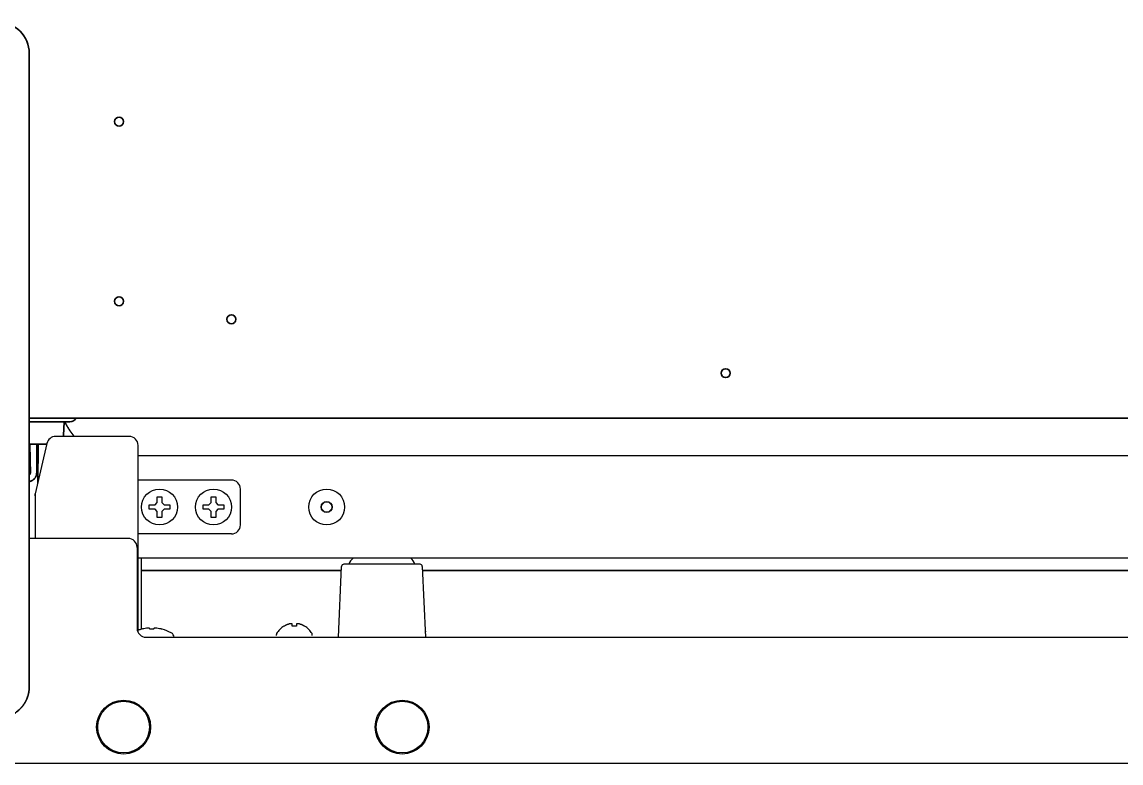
# Model space of a CAD drawing. Extents: x 6327 to 10269, y -393 to 3204.
# Drawn here: x 8476.4 to 8721.1, y 238.8 to 403.8 of the extents above; entities that cross this region are included whole.
import ezdxf

# ---------------------------------------------------------------- set-up
doc = ezdxf.new("R2010")
doc.units = 0
doc.header["$LTSCALE"] = 5
doc.layers.add('1', color=7, linetype='CONTINUOUS', true_color=0xffffff)
doc.layers.add('GEOM', color=7, linetype='CONTINUOUS')

msp = doc.modelspace()

# ---------------------------------------------------------------- linework, layer by layer
at = {"layer": '1', "color": 7, "linetype": 'Continuous', "lineweight": 35}
for p, q in [((8478.07, 316.65), (8478.07, 396.83)), ((8478.07, 316.65), (8478.07, 312.69)), ((9175.57, 315.63), (8478.08, 315.63)), ((8480.07, 314.83), (8478.07, 314.83)), ((8487.07, 314.83), (8480.07, 314.83)), ((8485.72, 311.76), (8485.82, 314.83)), ((8478.07, 312.62), (8478.07, 255.82)), ((8478.72, 309.83), (8478.07, 309.83)), ((8481.96, 309.83), (8478.72, 309.83)), ((8479.78, 309.83), (8479.72, 303.45)), ((8479.95, 301.15), (8480.03, 309.83)), ((8503.08, 281.67), (8547.55, 281.67)), ((8565.59, 281.67), (9040.55, 281.67))]:
    msp.add_line(p, q, dxfattribs=at)
for centre in [(8498.07, 381.63), (8498.07, 341.63), (8523.07, 337.63), (8633.07, 325.63)]:
    msp.add_circle(centre, 1, dxfattribs=at)
for centre, radius, start, end in [((8487.07, 316.63), 1.8, 270, 326.2501), ((8483.72, 311.83), 2, 351.8012, 358)]:
    msp.add_arc(centre, radius, start, end, dxfattribs=at)
for centre, major_axis, ratio, start_param, end_param in [((8471.07, 396.82), (4.95, 4.95), 0.999391, 5.498168, 7.068203), ((8478.74, 312.62), (-0.03, 2), 0.333401, 1.531547, 1.548987), ((8478.74, 312.62), (0, 2), 0.333484, 1.553351, 1.570796), ((8475.82, 85.89), (2, 228.93), 0.008731, 5.966889, 6.073879), ((8477.72, 303.45), (-0.622, 0), 0.999962, 2.17503, 3.159537)]:
    msp.add_ellipse(centre, major_axis=major_axis, ratio=ratio, start_param=start_param, end_param=end_param, dxfattribs=at)
msp.add_rational_spline([(8485.95, 314.82), (8486.4, 313.95), (8486.9, 313.11), (8487.47, 312.3), (8488.1, 311.54)], [0.540428244463, 0.537429873237, 0.535499569318, 0.534637332705, 0.534843163399], degree=4, dxfattribs=at)
for points, knots in [([(8479.72, 303.45), (8479.72, 303.45), (8479.72, 303.45), (8479.72, 303.45), (8479.72, 303.45), (8479.72, 303.45), (8479.72, 303.45), (8479.72, 303.45), (8479.72, 303.45), (8479.72, 303.45), (8479.72, 303.45), (8479.72, 303.44), (8479.72, 303.44), (8479.72, 303.43), (8479.72, 303.43), (8479.72, 303.41), (8479.72, 303.4), (8479.72, 303.37), (8479.72, 303.35), (8479.71, 303.29), (8479.71, 303.25), (8479.7, 303.17), (8479.69, 303.13), (8479.68, 303.06), (8479.66, 302.98), (8479.64, 302.9), (8479.62, 302.84), (8479.61, 302.83), (8479.6, 302.79), (8479.59, 302.77), (8479.56, 302.68), (8479.49, 302.53), (8479.41, 302.4), (8479.34, 302.3), (8479.32, 302.27), (8479.27, 302.21), (8479.24, 302.17), (8479.16, 302.09), (8479.05, 301.97), (8478.91, 301.86), (8478.83, 301.81), (8478.8, 301.79), (8478.78, 301.78), (8478.73, 301.74), (8478.7, 301.72), (8478.59, 301.67), (8478.45, 301.6), (8478.3, 301.55), (8478.2, 301.53), (8478.18, 301.52), (8478.14, 301.52), (8478.11, 301.51), (8478.08, 301.5), (8478.08, 301.5)], [0, 0, 0, 0, 0.000084, 0.000084, 0.000168, 0.000336, 0.000672, 0.000672, 0.001345, 0.001345, 0.002689, 0.002689, 0.005378, 0.005378, 0.010757, 0.010757, 0.021514, 0.021514, 0.043027, 0.043027, 0.086055, 0.086055, 0.129082, 0.129082, 0.17211, 0.215137, 0.215137, 0.236651, 0.236651, 0.258165, 0.258165, 0.34422, 0.430275, 0.430275, 0.473302, 0.473302, 0.51633, 0.51633, 0.602385, 0.68844, 0.709953, 0.709953, 0.731467, 0.731467, 0.774494, 0.774494, 0.860549, 0.946604, 0.946604, 0.968118, 0.968118, 0.989632, 1, 1, 1, 1]), ([(8471.08, 248.83), (8471.08, 248.83), (8471.08, 248.83), (8471.08, 248.83), (8471.08, 248.83), (8471.08, 248.83), (8471.08, 248.83), (8471.08, 248.83), (8471.08, 248.83), (8471.08, 248.83), (8471.08, 248.83), (8471.09, 248.83), (8471.09, 248.83), (8471.09, 248.83), (8471.09, 248.83), (8471.09, 248.83), (8471.1, 248.83), (8471.1, 248.83), (8471.1, 248.83), (8471.1, 248.83), (8471.11, 248.83), (8471.11, 248.83), (8471.11, 248.83), (8471.12, 248.83), (8471.12, 248.83), (8471.12, 248.83), (8471.13, 248.83), (8471.13, 248.83), (8471.14, 248.83), (8471.14, 248.83), (8471.14, 248.83), (8471.15, 248.83), (8471.15, 248.83), (8471.16, 248.83), (8471.16, 248.83), (8471.17, 248.83), (8471.17, 248.83), (8471.18, 248.83), (8471.19, 248.83), (8471.19, 248.83), (8471.2, 248.83), (8471.2, 248.83), (8471.21, 248.83), (8471.22, 248.83), (8471.22, 248.83), (8471.23, 248.83), (8471.24, 248.83), (8471.24, 248.83), (8471.25, 248.83), (8471.26, 248.83), (8471.27, 248.83), (8471.28, 248.83), (8471.28, 248.83), (8471.29, 248.83), (8471.3, 248.83), (8471.31, 248.83), (8471.32, 248.83), (8471.33, 248.83), (8471.33, 248.83), (8471.34, 248.83), (8471.35, 248.83), (8471.36, 248.83), (8471.37, 248.83), (8471.38, 248.83), (8471.39, 248.83), (8471.4, 248.83), (8471.41, 248.83), (8471.42, 248.83), (8471.43, 248.84), (8471.44, 248.84), (8471.45, 248.84), (8471.46, 248.84), (8471.48, 248.84), (8471.49, 248.84), (8471.5, 248.84), (8471.51, 248.84), (8471.52, 248.84), (8471.53, 248.84), (8471.55, 248.84), (8471.56, 248.84), (8471.57, 248.84), (8471.58, 248.84), (8471.6, 248.85), (8471.61, 248.85), (8471.62, 248.85), (8471.63, 248.85), (8471.65, 248.85), (8471.66, 248.85), (8471.67, 248.85), (8471.69, 248.85), (8471.7, 248.85), (8471.72, 248.86), (8471.83, 248.87), (8472.04, 248.89), (8472.33, 248.94), (8472.61, 248.99), (8472.87, 249.06), (8473.11, 249.13), (8473.34, 249.2), (8473.55, 249.28), (8473.78, 249.37), (8474.04, 249.48), (8474.31, 249.62), (8474.58, 249.77), (8474.85, 249.93), (8475.1, 250.1), (8475.35, 250.28), (8475.58, 250.47), (8475.81, 250.67), (8475.97, 250.83), (8476.08, 250.94), (8476.14, 251), (8476.2, 251.06), (8476.25, 251.12), (8476.31, 251.18), (8476.37, 251.24), (8476.42, 251.31), (8476.47, 251.37), (8476.53, 251.43), (8476.58, 251.5), (8476.63, 251.56), (8476.68, 251.63), (8476.73, 251.7), (8476.78, 251.77), (8476.82, 251.83), (8476.87, 251.9), (8476.92, 251.97), (8476.96, 252.04), (8477.01, 252.11), (8477.05, 252.18), (8477.09, 252.25), (8477.14, 252.33), (8477.18, 252.4), (8477.22, 252.47), (8477.26, 252.54), (8477.3, 252.62), (8477.33, 252.69), (8477.37, 252.77), (8477.41, 252.84), (8477.44, 252.92), (8477.48, 252.99), (8477.51, 253.07), (8477.54, 253.15), (8477.57, 253.22), (8477.6, 253.3), (8477.63, 253.38), (8477.66, 253.46), (8477.69, 253.53), (8477.71, 253.61), (8477.74, 253.69), (8477.77, 253.77), (8477.79, 253.85), (8477.81, 253.93), (8477.83, 254.01), (8477.86, 254.09), (8477.88, 254.17), (8477.89, 254.25), (8477.91, 254.34), (8477.93, 254.42), (8477.95, 254.5), (8477.96, 254.58), (8477.98, 254.66), (8477.99, 254.74), (8478, 254.83), (8478.01, 254.91), (8478.02, 254.99), (8478.03, 255.07), (8478.04, 255.16), (8478.05, 255.24), (8478.06, 255.32), (8478.06, 255.41), (8478.07, 255.49), (8478.07, 255.57), (8478.07, 255.66), (8478.07, 255.74), (8478.07, 255.79), (8478.07, 255.82)], [0, 0, 0, 0, 0.000013, 0.000039, 0.000078, 0.000132, 0.000199, 0.00028, 0.000376, 0.000486, 0.00061, 0.000749, 0.000902, 0.001069, 0.00125, 0.001446, 0.001656, 0.00188, 0.002119, 0.002372, 0.002639, 0.002921, 0.003217, 0.003527, 0.003852, 0.004191, 0.004544, 0.004912, 0.005294, 0.00569, 0.006101, 0.006526, 0.006965, 0.007419, 0.007887, 0.008369, 0.008866, 0.009377, 0.009903, 0.010442, 0.010996, 0.011565, 0.012148, 0.012745, 0.013356, 0.013982, 0.014622, 0.015276, 0.015945, 0.016628, 0.017326, 0.018038, 0.018764, 0.019504, 0.020259, 0.021029, 0.021812, 0.02261, 0.023422, 0.024249, 0.02509, 0.025945, 0.026815, 0.027698, 0.028597, 0.029509, 0.030436, 0.031378, 0.032333, 0.033303, 0.034288, 0.035286, 0.036299, 0.037327, 0.038368, 0.039425, 0.040495, 0.04158, 0.042679, 0.043792, 0.04492, 0.046062, 0.047219, 0.048389, 0.049575, 0.050774, 0.051988, 0.053216, 0.054459, 0.055715, 0.056987, 0.058272, 0.059572, 0.088062, 0.115205, 0.141001, 0.165449, 0.18855, 0.210304, 0.230711, 0.24977, 0.278017, 0.306159, 0.334195, 0.362127, 0.389953, 0.417675, 0.445291, 0.472803, 0.50021, 0.507781, 0.515353, 0.522924, 0.530496, 0.538068, 0.545639, 0.553211, 0.560783, 0.568354, 0.575926, 0.583498, 0.591069, 0.598641, 0.606213, 0.613785, 0.621356, 0.628928, 0.6365, 0.644072, 0.651644, 0.659216, 0.666788, 0.67436, 0.681932, 0.689504, 0.697076, 0.704648, 0.71222, 0.719792, 0.727364, 0.734936, 0.742509, 0.750081, 0.757653, 0.765226, 0.772798, 0.780371, 0.787943, 0.795516, 0.803089, 0.810661, 0.818234, 0.825807, 0.83338, 0.840953, 0.848526, 0.856099, 0.863672, 0.871245, 0.878818, 0.886392, 0.893965, 0.901538, 0.909112, 0.916685, 0.924259, 0.931833, 0.939407, 0.946981, 0.954555, 0.962129, 0.969703, 0.977277, 0.984851, 0.992426, 1, 1, 1, 1])]:
    msp.add_open_spline(points, degree=3, knots=knots, dxfattribs=at)
at = {"layer": 'GEOM', "color": 7, "linetype": 'Continuous'}
for p, q in [((8500.29, 311.54), (8483.94, 311.54)), ((8481.99, 309.99), (8479.41, 298.79)), ((8502.29, 267.97), (8502.29, 309.54)), ((9103.95, 307.23), (8502.29, 307.23)), ((8523.07, 301.83), (8502.29, 301.83)), ((8479.41, 298.79), (8479.36, 298.34)), ((8479.36, 298.34), (8479.41, 298.79)), ((8525.07, 291.83), (8525.07, 299.83)), ((8479.36, 298.34), (8479.36, 288.83)), ((8504.77, 295.33), (8504.77, 296.33)), ((8504.77, 296.33), (8506.07, 296.33)), ((8506.07, 296.33), (8506.57, 296.83)), ((8506.57, 296.83), (8506.57, 298.13)), ((8506.57, 298.13), (8507.57, 298.13)), ((8507.57, 298.13), (8507.57, 296.83)), ((8507.57, 296.83), (8508.07, 296.33)), ((8508.07, 296.33), (8509.37, 296.33)), ((8509.37, 296.33), (8509.37, 295.33)), ((8516.77, 295.33), (8516.77, 296.33)), ((8516.77, 296.33), (8518.07, 296.33)), ((8518.07, 296.33), (8518.57, 296.83)), ((8518.57, 296.83), (8518.57, 298.13)), ((8518.57, 298.13), (8519.57, 298.13)), ((8519.57, 298.13), (8519.57, 296.83)), ((8519.57, 296.83), (8520.07, 296.33)), ((8520.07, 296.33), (8521.37, 296.33)), ((8521.37, 296.33), (8521.37, 295.33)), ((8506.07, 295.33), (8504.77, 295.33)), ((8506.57, 294.83), (8506.07, 295.33)), ((8506.57, 293.53), (8506.57, 294.83)), ((8508.07, 295.33), (8507.57, 294.83)), ((8507.57, 294.83), (8507.57, 293.53)), ((8509.37, 295.33), (8508.07, 295.33)), ((8518.07, 295.33), (8516.77, 295.33)), ((8518.57, 294.83), (8518.07, 295.33)), ((8518.57, 293.53), (8518.57, 294.83)), ((8520.07, 295.33), (8519.57, 294.83)), ((8519.57, 294.83), (8519.57, 293.53)), ((8521.37, 295.33), (8520.07, 295.33)), ((8507.57, 293.53), (8506.57, 293.53)), ((8519.57, 293.53), (8518.57, 293.53)), ((8500.07, 288.83), (8478.07, 288.83)), ((8523.07, 289.83), (8502.29, 289.83)), ((8502.07, 286.83), (8502.07, 268.83)), ((9103.82, 284.42), (8502.29, 284.42)), ((8503.08, 268.62), (8503.08, 284.42)), ((8546.91, 266.83), (8547.6, 282.6)), ((8565.05, 283.08), (8548.1, 283.08)), ((8565.55, 282.6), (8566.24, 266.83)), ((8534.77, 269.27), (8534.77, 269.3)), ((8536.57, 269.27), (8536.57, 269.82)), ((8537.57, 269.82), (8537.57, 269.27)), ((8539.37, 269.3), (8539.37, 269.27)), ((8503.02, 268.62), (8503.02, 268.63)), ((8504.07, 266.83), (9102.07, 266.83)), ((8507.62, 268.63), (8507.62, 268.62)), ((8533.07, 267.23), (8533.07, 267.43)), ((8541.07, 267.23), (8541.07, 267.43)), ((8566.29, 268.17), (8566.29, 268.04)), ((8431.07, 238.83), (9175.07, 238.83))]:
    msp.add_line(p, q, dxfattribs=at)
for centre, radius in [((8507.07, 295.83), 4), ((8519.07, 295.83), 4), ((8544.27, 295.83), 4), ((8544.27, 295.83), 1.25), ((8544.27, 295.83), 1.15), ((8499.07, 246.83), 6), ((8499.07, 246.83), 5.75), ((8561.07, 246.83), 6), ((8561.07, 246.83), 5.75)]:
    msp.add_circle(centre, radius, dxfattribs=at)
for centre, radius, start, end in [((8483.94, 309.54), 2, 90.0069, 166.9984), ((8483.94, 309.54), 2, 90.0069, 166.9984), ((8500.29, 309.54), 2, 0.0087, 89.9913), ((8523.07, 299.83), 2, 0, 90), ((8523.07, 291.83), 2, 270, 0), ((8500.07, 286.83), 2, 0, 90), ((8552.07, 282.12), 3, 129.9464, 161.3603), ((8561.07, 282.12), 3, 18.6397, 50.0536), ((8548.1, 282.58), 0.5, 90, 177.5), ((8565.05, 282.58), 0.5, 2.5, 90), ((8537.27, 265.21), 4.8, 121.3727, 149.6988), ((8537.26, 265.22), 4.75, 118.9687, 121.5341), ((8537.26, 265.22), 4.75, 118.0074, 118.9684), ((8537.26, 265.23), 4.75, 116.6813, 118.0074), ((8537.25, 265.23), 4.74, 115.5402, 116.6812), ((8537.25, 265.23), 4.74, 114.5722, 115.5402), ((8537.25, 265.24), 4.73, 113.3175, 114.5722), ((8537.25, 265.24), 4.73, 112.5474, 113.3174), ((8537.25, 265.25), 4.72, 111.0025, 112.5476), ((8537.24, 265.25), 4.72, 110.5181, 111.0023), ((8537.24, 265.27), 4.7, 108.4656, 110.5187), ((8537.23, 265.28), 4.68, 107.3773, 108.465), ((8537.23, 265.3), 4.67, 106.3949, 107.3772), ((8537.22, 265.33), 4.64, 104.3176, 106.3964), ((8536.33, 267.83), 2.01, 95.2585, 97.2741), ((8536.32, 267.85), 1.98, 94.6009, 95.2558), ((8536.32, 267.87), 1.97, 93.2167, 94.6016), ((8536.32, 267.88), 1.96, 92.3765, 93.2159), ((8536.32, 267.88), 1.95, 91.1545, 92.3767), ((8536.32, 267.89), 1.95, 90.1995, 91.1541), ((8536.32, 267.89), 1.95, 89.0741, 90.1995), ((8536.32, 267.88), 1.95, 88.0037, 89.0738), ((8536.32, 267.88), 1.96, 86.9771, 88.0037), ((8536.32, 267.87), 1.97, 85.714, 86.9766), ((8536.32, 267.86), 1.98, 84.8627, 85.7144), ((8536.32, 267.83), 2.01, 82.7256, 84.8598), ((8537.07, 265.51), 3.8, 82.4351, 97.5649), ((8537.83, 267.83), 2.01, 95.1401, 97.2744), ((8537.82, 267.86), 1.98, 94.2856, 95.1372), ((8537.82, 267.87), 1.97, 93.0233, 94.286), ((8537.82, 267.88), 1.96, 91.9964, 93.0228), ((8537.82, 267.88), 1.95, 90.9261, 91.9964), ((8537.82, 267.89), 1.95, 88.8459, 90.9258), ((8537.82, 267.88), 1.96, 87.6234, 88.8455), ((8537.82, 267.88), 1.96, 86.7841, 87.6235), ((8537.82, 267.87), 1.97, 85.3984, 86.7833), ((8537.82, 267.85), 1.98, 84.7442, 85.3991), ((8537.82, 267.83), 2.01, 82.7259, 84.7415), ((8536.93, 265.33), 4.64, 73.6036, 75.6824), ((8536.92, 265.3), 4.67, 72.6228, 73.6051), ((8536.91, 265.28), 4.68, 71.535, 72.6227), ((8536.91, 265.27), 4.7, 69.4813, 71.5344), ((8536.9, 265.25), 4.72, 68.9977, 69.4819), ((8536.9, 265.25), 4.72, 67.4524, 68.9975), ((8536.9, 265.24), 4.73, 66.6826, 67.4526), ((8536.9, 265.24), 4.73, 65.4278, 66.6825), ((8536.89, 265.23), 4.74, 64.4598, 65.4278), ((8536.89, 265.23), 4.74, 63.3188, 64.4598), ((8536.89, 265.23), 4.75, 61.9926, 63.3187), ((8536.89, 265.22), 4.75, 61.0316, 61.9926), ((8536.89, 265.22), 4.75, 58.4659, 61.0313), ((8536.87, 265.21), 4.8, 30.3012, 58.6273), ((8504.07, 268.83), 2, 180, 270), ((8505.32, 259.84), 9.08, 104.6676, 109.5511), ((8505.25, 259.96), 8.95, 102.9066, 104.3944), ((8505.25, 259.95), 8.95, 94.6607, 102.9018), ((8505.25, 259.97), 8.94, 93.3503, 94.6547), ((8505.32, 259.84), 8.79, 87.391, 92.609), ((8505.4, 259.97), 8.94, 85.3453, 86.6497), ((8505.4, 259.95), 8.95, 77.0982, 85.3393), ((8505.4, 259.96), 8.95, 75.6056, 77.0934), ((8505.32, 259.84), 9.08, 61.3979, 75.3324), ((8509.07, 266.72), 1.25, 4.9143, 61.3979), ((8533.47, 267.43), 0.4, 149.6988, 180), ((8540.67, 267.43), 0.4, 0, 30.3012)]:
    msp.add_arc(centre, radius, start, end, dxfattribs=at)
for points, knots in [([(8504.74, 268.88), (8504.74, 268.88), (8504.73, 268.88), (8504.73, 268.89), (8504.72, 268.89)], [0, 0, 0, 0, 0.506571, 1, 1, 1, 1]), ([(8504.92, 268.62), (8504.9, 268.68), (8504.85, 268.77), (8504.78, 268.85), (8504.74, 268.88)], [0, 0, 0, 0, 0.586958, 1, 1, 1, 1]), ([(8505.91, 268.88), (8505.87, 268.85), (8505.8, 268.77), (8505.75, 268.68), (8505.72, 268.62)], [0, 0, 0, 0, 0.413042, 1, 1, 1, 1]), ([(8505.92, 268.89), (8505.92, 268.89), (8505.92, 268.88), (8505.91, 268.88), (8505.91, 268.88)], [0, 0, 0, 0, 0.493429, 1, 1, 1, 1])]:
    msp.add_open_spline(points, degree=3, knots=knots, dxfattribs=at)

doc.saveas('drawing.dxf')
